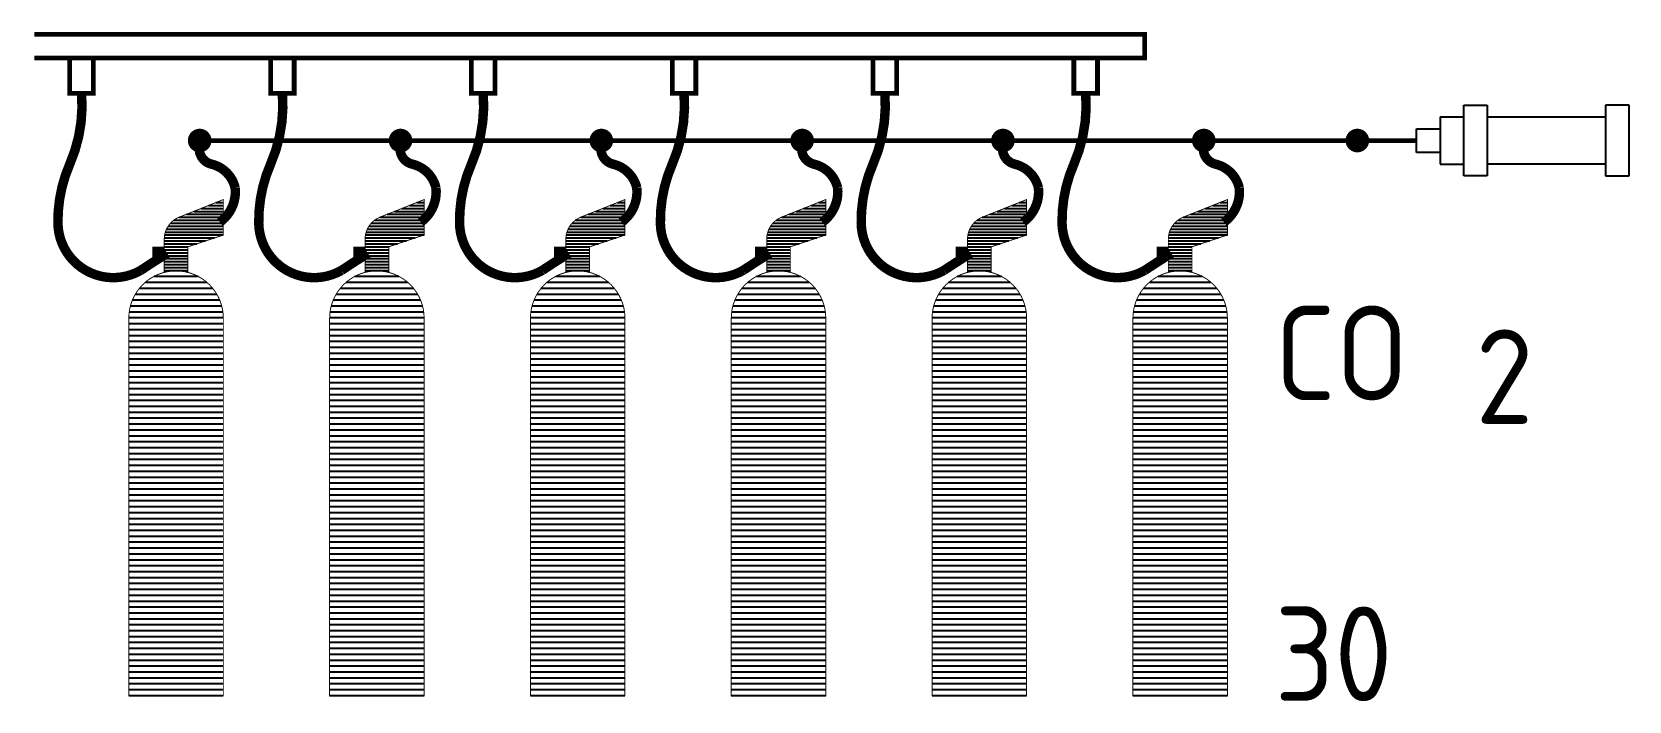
# Model space of a CAD drawing. Extents: x 6 to 39.8, y 85.9 to 100.
import ezdxf

# ---------------------------------------------------------------- set-up
doc = ezdxf.new("R2010")
doc.units = 0
doc.header["$LTSCALE"] = 2
doc.layers.get('0').update_dxf_attribs({"color": 16, "linetype": 'CONTINUOUS'})
for name, color, linetype in [('ROOD', 1, 'CONTINUOUS'), ('TXT', 7, 'CONTINUOUS'), ('VEILIG', 7, 'CONTINUOUS')]:
    doc.layers.add(name, color=color, linetype=linetype)
doc.styles.get("Standard").update_dxf_attribs({"font": 'ISO'})

# ---------------------------------------------------------------- blocks, each defined once
blk = doc.blocks.new('*X')
at = {"color": 0}
for p, q in [((9.688, 96.375), (10, 96.375)), ((9.844, 96.438), (10, 96.438)), ((8.882, 96), (10, 96)), ((8.951, 96.062), (10, 96.062)), ((9.063, 96.125), (10, 96.125)), ((9.219, 96.188), (10, 96.188)), ((9.375, 96.25), (10, 96.25)), ((9.531, 96.312), (10, 96.312)), ((8.751, 95.688), (9.812, 95.688)), ((8.758, 95.75), (10, 95.75)), ((8.773, 95.812), (10, 95.812)), ((8.798, 95.875), (10, 95.875)), ((8.833, 95.938), (10, 95.938)), ((8.75, 95.625), (9.625, 95.625)), ((8.75, 95.562), (9.438, 95.562)), ((8.75, 95.5), (9.25, 95.5)), ((8.75, 95.438), (9.25, 95.438)), ((8.75, 95.375), (9.25, 95.375)), ((8.75, 95.312), (9.25, 95.312)), ((8.75, 95.25), (9.25, 95.25)), ((8.75, 95.188), (9.25, 95.188)), ((8.75, 95.125), (9.25, 95.125)), ((8.75, 95.062), (9.25, 95.062)), ((8.75, 95), (9, 95)), ((9, 95), (9.25, 95)), ((8.35, 94.75), (9.65, 94.75)), ((8.534, 94.875), (9.466, 94.875)), ((8.077, 94.375), (9.923, 94.375)), ((8.14, 94.5), (9.86, 94.5)), ((8.227, 94.625), (9.773, 94.625)), ((8, 94), (10, 94)), ((8.009, 94.125), (9.991, 94.125)), ((8.034, 94.25), (9.966, 94.25)), ((8, 93.875), (10, 93.875)), ((8, 93.75), (10, 93.75)), ((8, 93.625), (10, 93.625)), ((8, 93.5), (10, 93.5)), ((8, 93.375), (10, 93.375)), ((8, 93.25), (10, 93.25)), ((8, 93.125), (10, 93.125)), ((8, 93), (10, 93)), ((8, 92.875), (10, 92.875)), ((8, 92.75), (10, 92.75)), ((8, 92.625), (10, 92.625)), ((8, 92.5), (10, 92.5)), ((8, 92.375), (10, 92.375)), ((8, 92.25), (10, 92.25)), ((8, 92.125), (10, 92.125)), ((8, 92), (10, 92)), ((8, 91.875), (10, 91.875)), ((8, 91.75), (10, 91.75)), ((8, 91.625), (10, 91.625)), ((8, 91.5), (10, 91.5)), ((8, 91.375), (10, 91.375)), ((8, 91.25), (10, 91.25)), ((8, 91.125), (10, 91.125)), ((8, 91), (10, 91)), ((8, 90.875), (10, 90.875)), ((8, 90.75), (10, 90.75)), ((8, 90.625), (10, 90.625)), ((8, 90.5), (10, 90.5)), ((8, 90.375), (10, 90.375)), ((8, 90.25), (10, 90.25)), ((8, 90.125), (10, 90.125)), ((8, 90), (10, 90)), ((8, 89.875), (10, 89.875)), ((8, 89.75), (10, 89.75)), ((8, 89.625), (10, 89.625)), ((8, 89.5), (10, 89.5)), ((8, 89.375), (10, 89.375)), ((8, 89.25), (10, 89.25)), ((8, 89.125), (10, 89.125)), ((8, 89), (10, 89)), ((8, 88.875), (10, 88.875)), ((8, 88.75), (10, 88.75)), ((8, 88.625), (10, 88.625)), ((8, 88.5), (10, 88.5)), ((8, 88.375), (10, 88.375)), ((8, 88.25), (10, 88.25)), ((8, 88.125), (10, 88.125)), ((8, 88), (10, 88)), ((8, 87.875), (10, 87.875)), ((8, 87.75), (10, 87.75)), ((8, 87.625), (10, 87.625)), ((8, 87.5), (10, 87.5)), ((8, 87.375), (10, 87.375)), ((8, 87.25), (10, 87.25)), ((8, 87.125), (10, 87.125)), ((8, 87), (10, 87)), ((8, 86.875), (10, 86.875)), ((8, 86.75), (10, 86.75)), ((8, 86.625), (10, 86.625)), ((8, 86.5), (10, 86.5)), ((8, 86.375), (10, 86.375)), ((8, 86.25), (10, 86.25)), ((8, 86.125), (10, 86.125)), ((8, 86), (10, 86))]:
    blk.add_line(p, q, dxfattribs=at)

msp = doc.modelspace()

# ---------------------------------------------------------------- linework, layer by layer
at = {"layer": 'VEILIG', "color": 0}
for p, q in [((36.25, 97), (36.25, 98.5)), ((36.25, 98.5), (36.75, 98.5)), ((36.75, 98.5), (36.75, 97)), ((39.25, 98.5), (39.25, 97)), ((39.75, 98.5), (39.25, 98.5)), ((39.75, 97), (39.75, 98.5)), ((35.75, 98.25), (35.75, 97.25)), ((35.75, 98.25), (36.25, 98.25)), ((36.75, 98.25), (39.25, 98.25)), ((35.25, 97.5), (35.25, 98)), ((35.25, 98), (35.75, 98)), ((35.75, 97.5), (35.25, 97.5)), ((35.75, 97.25), (36.25, 97.25)), ((39.25, 97.25), (36.75, 97.25)), ((36.75, 97), (36.25, 97)), ((39.25, 97), (39.75, 97))]:
    msp.add_line(p, q, dxfattribs=at)
for points, const_width in [([(6, 99.5), (29.5, 99.5), (29.5, 100), (6, 100)], 0.1), ([(6.75, 99.5), (6.75, 98.75), (7.25, 98.75), (7.25, 99.5)], 0.1), ([(11, 99.5), (11, 98.75), (11.5, 98.75), (11.5, 99.5)], 0.1), ([(15.25, 99.5), (15.25, 98.75), (15.75, 98.75), (15.75, 99.5)], 0.1), ([(19.5, 99.5), (19.5, 98.75), (20, 98.75), (20, 99.5)], 0.1), ([(23.75, 99.5), (23.75, 98.75), (24.25, 98.75), (24.25, 99.5)], 0.1), ([(28, 99.5), (28, 98.75), (28.5, 98.75), (28.5, 99.5)], 0.1), ([(9.5, 97.75), (35.25, 97.75)], 0.1), ([(8, 86.75), (10, 86.75)], 0.02), ([(12.25, 86.75), (14.25, 86.75)], 0.02), ([(16.5, 86.75), (18.5, 86.75)], 0.02), ([(20.75, 86.75), (22.75, 86.75)], 0.02), ([(25, 86.75), (27, 86.75)], 0.02), ([(29.25, 86.75), (31.25, 86.75)], 0.02)]:
    msp.add_lwpolyline(points, dxfattribs=dict(at, const_width=const_width))
at = {"layer": 'VEILIG', "color": 0, "const_width": 0.2}
for points in [[(8.813, 95.362, 0.009083), (8.25, 95, -0.570117), (6.5, 96, -0.106769), (6.75, 97.25, 0.123106), (7, 98.75)], [(13.063, 95.362, 0.009083), (12.5, 95, -0.570117), (10.75, 96, -0.106769), (11, 97.25, 0.123106), (11.25, 98.75)], [(17.313, 95.362, 0.009083), (16.75, 95, -0.570117), (15, 96, -0.106769), (15.25, 97.25, 0.123106), (15.5, 98.75)], [(21.563, 95.362, 0.009083), (21, 95, -0.570117), (19.25, 96, -0.106769), (19.5, 97.25, 0.123106), (19.75, 98.75)], [(25.813, 95.362, 0.009083), (25.25, 95, -0.570117), (23.5, 96, -0.106769), (23.75, 97.25, 0.123106), (24, 98.75)], [(30.063, 95.362, 0.009083), (29.5, 95, -0.570117), (27.75, 96, -0.106769), (28, 97.25, 0.123106), (28.25, 98.75)], [(9.5, 97.75, 0.117219), (9.5, 97.5, 0.283242), (9.75, 97.25, -0.283242), (10.25, 96.75, -0.268286), (9.927, 96.021, 0.026767)], [(13.75, 97.75, 0.117219), (13.75, 97.5, 0.283242), (14, 97.25, -0.283242), (14.5, 96.75, -0.268286), (14.177, 96.021, 0.026767)], [(18, 97.75, 0.117219), (18, 97.5, 0.283242), (18.25, 97.25, -0.283242), (18.75, 96.75, -0.268286), (18.427, 96.021, 0.026767)], [(22.25, 97.75, 0.117219), (22.25, 97.5, 0.283242), (22.5, 97.25, -0.283242), (23, 96.75, -0.268286), (22.677, 96.021, 0.026767)], [(26.5, 97.75, 0.117219), (26.5, 97.5, 0.283242), (26.75, 97.25, -0.283242), (27.25, 96.75, -0.268286), (26.927, 96.021, 0.026767)], [(30.75, 97.75, 0.117219), (30.75, 97.5, 0.283242), (31, 97.25, -0.283242), (31.5, 96.75, -0.268286), (31.177, 96.021, 0.026767)]]:
    msp.add_lwpolyline(points, format="xyb", dxfattribs=at)
at = {"layer": 'VEILIG', "color": 0}
for points, const_width in [([(9.375, 97.75, 1), (9.625, 97.75, 1)], 0.25), ([(13.625, 97.75, 1), (13.875, 97.75, 1)], 0.25), ([(17.875, 97.75, 1), (18.125, 97.75, 1)], 0.25), ([(22.125, 97.75, 1), (22.375, 97.75, 1)], 0.25), ([(26.375, 97.75, 1), (26.625, 97.75, 1)], 0.25), ([(30.625, 97.75, 1), (30.875, 97.75, 1)], 0.25), ([(33.875, 97.75, 1), (34.125, 97.75, 1)], 0.25), ([(9.064, 96.126), (10, 96.5), (10, 95.75), (9.25, 95.5), (9.25, 94.968, 0.127017), (8.75, 94.968), (8.75, 95.661, -0.306678)], 0.02), ([(13.314, 96.126), (14.25, 96.5), (14.25, 95.75), (13.5, 95.5), (13.5, 94.968, 0.127017), (13, 94.968), (13, 95.661, -0.306678)], 0.02), ([(17.564, 96.126), (18.5, 96.5), (18.5, 95.75), (17.75, 95.5), (17.75, 94.968, 0.127017), (17.25, 94.968), (17.25, 95.661, -0.306678)], 0.02), ([(21.814, 96.126), (22.75, 96.5), (22.75, 95.75), (22, 95.5), (22, 94.968, 0.127017), (21.5, 94.968), (21.5, 95.661, -0.306678)], 0.02), ([(26.064, 96.126), (27, 96.5), (27, 95.75), (26.25, 95.5), (26.25, 94.968, 0.127017), (25.75, 94.968), (25.75, 95.661, -0.306678)], 0.02), ([(30.314, 96.126), (31.25, 96.5), (31.25, 95.75), (30.5, 95.5), (30.5, 94.968, 0.127017), (30, 94.968), (30, 95.661, -0.306678)], 0.02), ([(10, 86), (10, 93.99, 1), (8, 93.99), (8, 86)], 0.02), ([(14.25, 86), (14.25, 93.99, 1), (12.25, 93.99), (12.25, 86)], 0.02), ([(18.5, 86), (18.5, 93.99, 1), (16.5, 93.99), (16.5, 86)], 0.02), ([(22.75, 86), (22.75, 93.99, 1), (20.75, 93.99), (20.75, 86)], 0.02), ([(27, 86), (27, 93.99, 1), (25, 93.99), (25, 86)], 0.02), ([(31.25, 86), (31.25, 93.99, 1), (29.25, 93.99), (29.25, 86)], 0.02)]:
    msp.add_lwpolyline(points, format="xyb", close=True, dxfattribs=dict(at, const_width=const_width))
for points in [[(8.75, 95.5), (8.75, 95.25), (8.5, 95.5), (8.5, 95.25)], [(13, 95.5), (13, 95.25), (12.75, 95.5), (12.75, 95.25)], [(17.25, 95.5), (17.25, 95.25), (17, 95.5), (17, 95.25)], [(21.5, 95.5), (21.5, 95.25), (21.25, 95.5), (21.25, 95.25)], [(25.75, 95.5), (25.75, 95.25), (25.5, 95.5), (25.5, 95.25)], [(30, 95.5), (30, 95.25), (29.75, 95.5), (29.75, 95.25)]]:
    msp.add_solid(points, dxfattribs=at)

# ---------------------------------------------------------------- block references
at = {"layer": 'ROOD', "color": 0}
for p in [(0, 0), (4.25, 0), (8.5, 0), (12.75, 0), (17, 0), (21.25, 0)]:
    msp.add_blockref('*X', p, dxfattribs=at)
at = {"layer": 'VEILIG', "color": 0}
for p in [(0, 0), (4.25, 0), (8.5, 0), (12.75, 0), (17, 0), (21.25, 0)]:
    msp.add_blockref('*X', p, dxfattribs=at)

# ---------------------------------------------------------------- texts
at = {"layer": 'TXT', "color": 0}
for s, p in [('CO', (32.25, 92.25)), ('2', (36.5, 91.75)), ('30', (32.25, 85.881))]:
    msp.add_text(s, height=2, dxfattribs=at).set_placement(p)

doc.saveas('drawing.dxf')
